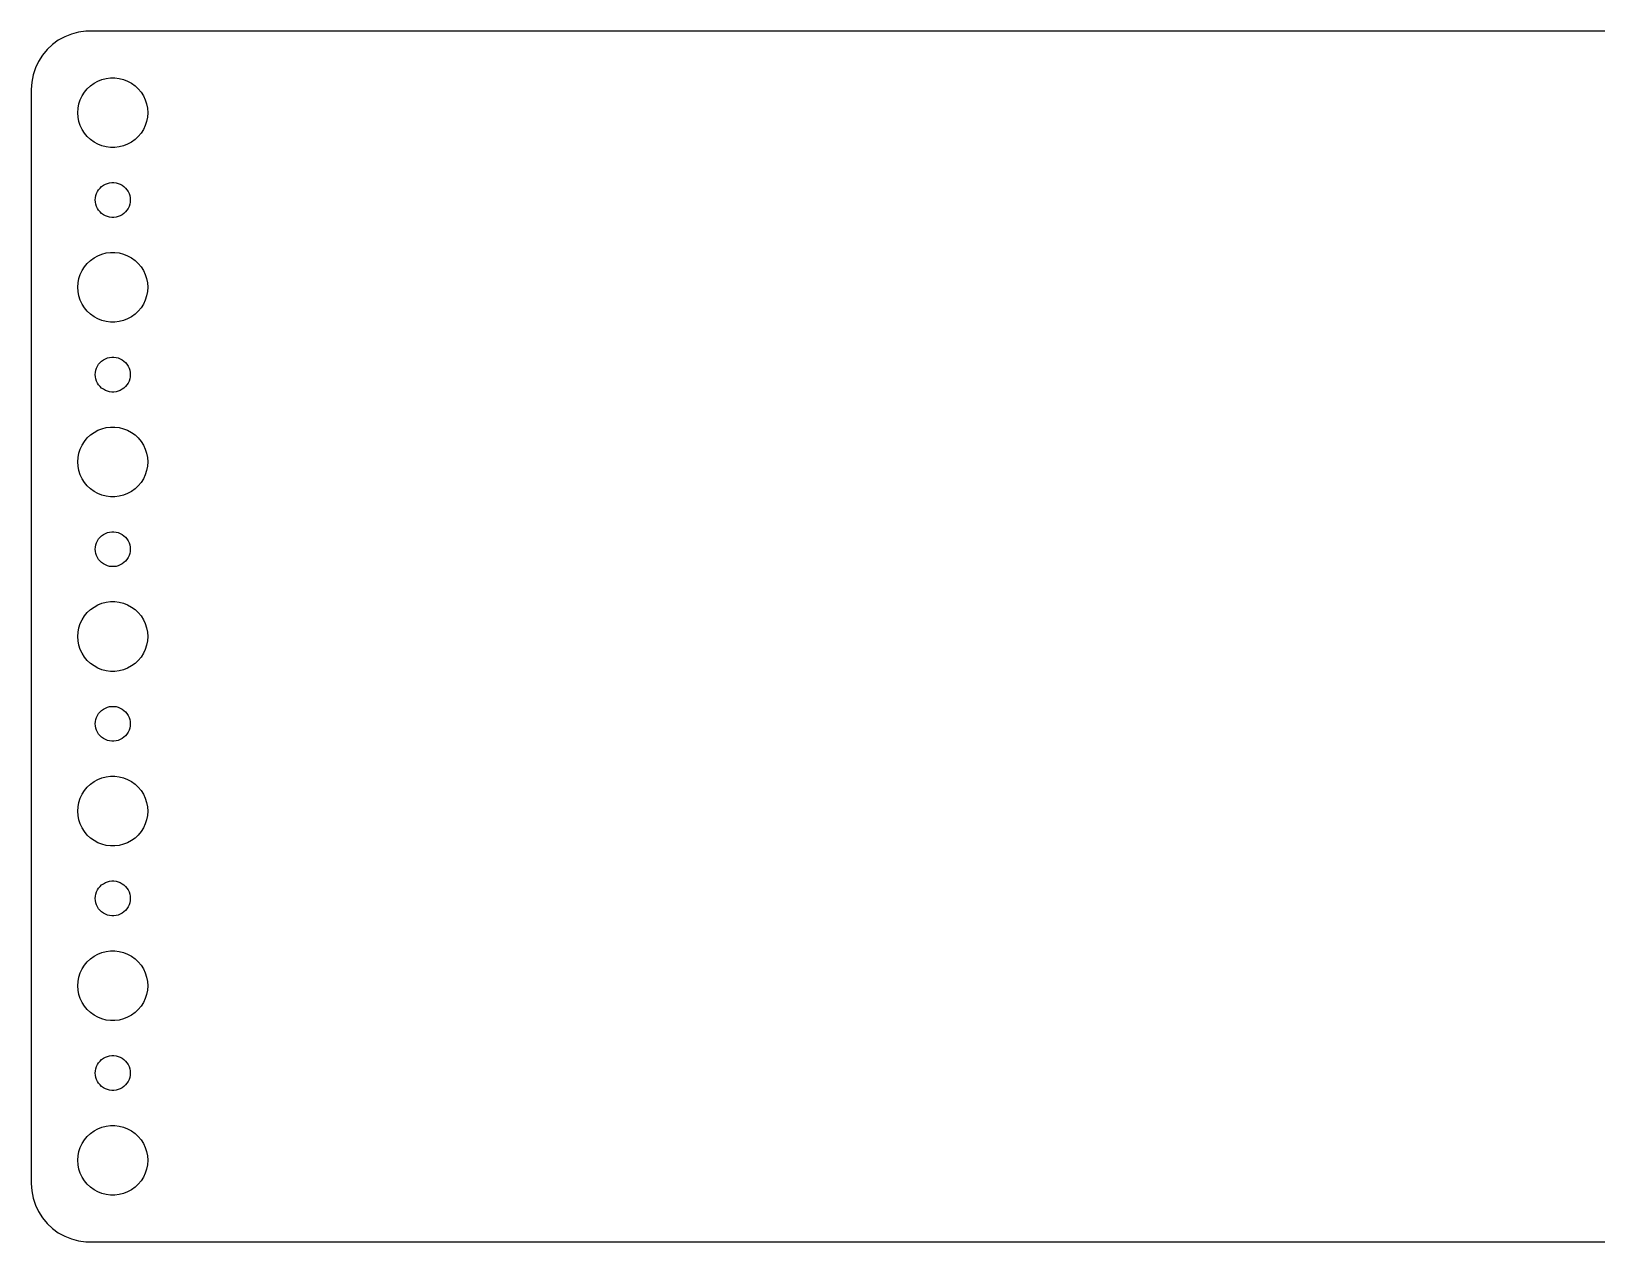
# Model space of a CAD drawing. Header units: metres. Extents: x -134 to 134, y 518 to 1078.
# Drawn here: x -134.5 to 0, y 860 to 964 of the extents above; entities that cross this region are included whole.
import ezdxf

# ---------------------------------------------------------------- set-up
doc = ezdxf.new("R2010")
doc.units = ezdxf.units.M

msp = doc.modelspace()

# ---------------------------------------------------------------- linework, layer by layer
for p, q in [((-132.179, 963.222), (-132.687, 962.853)), ((-131.629, 963.524), (-132.179, 963.222)), ((-131.045, 963.755), (-131.629, 963.524)), ((-130.437, 963.911), (-131.045, 963.755)), ((-129.814, 963.99), (-130.437, 963.911)), ((129.814, 963.99), (-129.814, 963.99)), ((-133.545, 961.939), (-133.882, 961.409)), ((-133.145, 962.423), (-133.545, 961.939)), ((-132.687, 962.853), (-133.145, 962.423)), ((-134.149, 960.841), (-134.343, 960.243)), ((-133.882, 961.409), (-134.149, 960.841)), ((-134.461, 959.627), (-134.5, 959)), ((-134.5, 959), (-134.5, 865)), ((-134.343, 960.243), (-134.461, 959.627)), ((-129.927, 958.763), (-129.687, 959.054)), ((-129.687, 959.054), (-129.412, 959.312)), ((-129.412, 959.312), (-129.107, 959.533)), ((-129.107, 959.533), (-128.777, 959.714)), ((-128.777, 959.714), (-128.427, 959.853)), ((-128.427, 959.853), (-128.062, 959.947)), ((-128.062, 959.947), (-127.688, 959.994)), ((-127.688, 959.994), (-127.312, 959.994)), ((-127.312, 959.994), (-126.938, 959.947)), ((-126.938, 959.947), (-126.573, 959.853)), ((-126.573, 959.853), (-126.223, 959.714)), ((-126.223, 959.714), (-125.893, 959.533)), ((-125.893, 959.533), (-125.588, 959.312)), ((-125.588, 959.312), (-125.313, 959.054)), ((-125.313, 959.054), (-125.073, 958.763)), ((-130.476, 957.376), (-130.406, 957.746)), ((-130.406, 957.746), (-130.289, 958.104)), ((-130.289, 958.104), (-130.129, 958.445)), ((-130.129, 958.445), (-129.927, 958.763)), ((-125.073, 958.763), (-124.871, 958.445)), ((-124.871, 958.445), (-124.711, 958.104)), ((-124.711, 958.104), (-124.594, 957.746)), ((-124.594, 957.746), (-124.524, 957.376)), ((-130.5, 957), (-130.476, 957.376)), ((-130.476, 956.624), (-130.5, 957)), ((-130.406, 956.254), (-130.476, 956.624)), ((-124.524, 956.624), (-124.594, 956.254)), ((-124.524, 957.376), (-124.5, 957)), ((-124.5, 957), (-124.524, 956.624)), ((-130.289, 955.896), (-130.406, 956.254)), ((-130.129, 955.555), (-130.289, 955.896)), ((-129.927, 955.237), (-130.129, 955.555)), ((-129.687, 954.946), (-129.927, 955.237)), ((-125.073, 955.237), (-125.313, 954.946)), ((-124.871, 955.555), (-125.073, 955.237)), ((-124.711, 955.896), (-124.871, 955.555)), ((-124.594, 956.254), (-124.711, 955.896)), ((-129.412, 954.688), (-129.687, 954.946)), ((-129.107, 954.467), (-129.412, 954.688)), ((-128.777, 954.286), (-129.107, 954.467)), ((-128.427, 954.147), (-128.777, 954.286)), ((-128.062, 954.053), (-128.427, 954.147)), ((-127.688, 954.006), (-128.062, 954.053)), ((-127.312, 954.006), (-127.688, 954.006)), ((-126.938, 954.053), (-127.312, 954.006)), ((-126.573, 954.147), (-126.938, 954.053)), ((-126.223, 954.286), (-126.573, 954.147)), ((-125.893, 954.467), (-126.223, 954.286)), ((-125.588, 954.688), (-125.893, 954.467)), ((-125.313, 954.946), (-125.588, 954.688)), ((-128.139, 950.857), (-127.964, 950.927)), ((-127.964, 950.927), (-127.781, 950.973)), ((-127.781, 950.973), (-127.594, 950.997)), ((-127.594, 950.997), (-127.406, 950.997)), ((-127.406, 950.997), (-127.219, 950.973)), ((-127.219, 950.973), (-127.036, 950.927)), ((-127.036, 950.927), (-126.861, 950.857)), ((-129, 949.5), (-128.988, 949.688)), ((-128.988, 949.688), (-128.953, 949.873)), ((-128.953, 949.873), (-128.895, 950.052)), ((-128.895, 950.052), (-128.814, 950.223)), ((-128.814, 950.223), (-128.714, 950.382)), ((-128.714, 950.382), (-128.593, 950.527)), ((-128.593, 950.527), (-128.456, 950.656)), ((-128.456, 950.656), (-128.304, 950.766)), ((-128.304, 950.766), (-128.139, 950.857)), ((-126.861, 950.857), (-126.696, 950.766)), ((-126.696, 950.766), (-126.544, 950.656)), ((-126.544, 950.656), (-126.407, 950.527)), ((-126.407, 950.527), (-126.286, 950.382)), ((-126.286, 950.382), (-126.186, 950.223)), ((-126.186, 950.223), (-126.105, 950.052)), ((-126.105, 950.052), (-126.047, 949.873)), ((-126.047, 949.873), (-126.012, 949.688)), ((-126.012, 949.688), (-126, 949.5)), ((-128.988, 949.312), (-129, 949.5)), ((-128.953, 949.127), (-128.988, 949.312)), ((-128.895, 948.948), (-128.953, 949.127)), ((-128.814, 948.777), (-128.895, 948.948)), ((-128.714, 948.618), (-128.814, 948.777)), ((-128.593, 948.473), (-128.714, 948.618)), ((-128.456, 948.344), (-128.593, 948.473)), ((-128.304, 948.234), (-128.456, 948.344)), ((-128.139, 948.143), (-128.304, 948.234)), ((-126.696, 948.234), (-126.861, 948.143)), ((-126.544, 948.344), (-126.696, 948.234)), ((-126.407, 948.473), (-126.544, 948.344)), ((-126.286, 948.618), (-126.407, 948.473)), ((-126.186, 948.777), (-126.286, 948.618)), ((-126.105, 948.948), (-126.186, 948.777)), ((-126.047, 949.127), (-126.105, 948.948)), ((-126.012, 949.312), (-126.047, 949.127)), ((-126, 949.5), (-126.012, 949.312)), ((-127.964, 948.073), (-128.139, 948.143)), ((-127.781, 948.027), (-127.964, 948.073)), ((-127.594, 948.003), (-127.781, 948.027)), ((-127.406, 948.003), (-127.594, 948.003)), ((-127.219, 948.027), (-127.406, 948.003)), ((-127.036, 948.073), (-127.219, 948.027)), ((-126.861, 948.143), (-127.036, 948.073)), ((-129.687, 944.054), (-129.412, 944.312)), ((-129.412, 944.312), (-129.107, 944.533)), ((-129.107, 944.533), (-128.777, 944.714)), ((-128.777, 944.714), (-128.427, 944.853)), ((-128.427, 944.853), (-128.062, 944.947)), ((-128.062, 944.947), (-127.688, 944.994)), ((-127.688, 944.994), (-127.312, 944.994)), ((-127.312, 944.994), (-126.938, 944.947)), ((-126.938, 944.947), (-126.573, 944.853)), ((-126.573, 944.853), (-126.223, 944.714)), ((-126.223, 944.714), (-125.893, 944.533)), ((-125.893, 944.533), (-125.588, 944.312)), ((-125.588, 944.312), (-125.313, 944.054)), ((-130.406, 942.746), (-130.289, 943.104)), ((-130.289, 943.104), (-130.129, 943.445)), ((-130.129, 943.445), (-129.927, 943.763)), ((-129.927, 943.763), (-129.687, 944.054)), ((-125.313, 944.054), (-125.073, 943.763)), ((-125.073, 943.763), (-124.871, 943.445)), ((-124.871, 943.445), (-124.711, 943.104)), ((-124.711, 943.104), (-124.594, 942.746)), ((-130.5, 942), (-130.476, 942.376)), ((-130.476, 941.624), (-130.5, 942)), ((-130.476, 942.376), (-130.406, 942.746)), ((-130.406, 941.254), (-130.476, 941.624)), ((-124.594, 942.746), (-124.524, 942.376)), ((-124.524, 941.624), (-124.594, 941.254)), ((-124.524, 942.376), (-124.5, 942)), ((-124.5, 942), (-124.524, 941.624)), ((-130.289, 940.896), (-130.406, 941.254)), ((-130.129, 940.555), (-130.289, 940.896)), ((-129.927, 940.237), (-130.129, 940.555)), ((-129.687, 939.946), (-129.927, 940.237)), ((-125.073, 940.237), (-125.313, 939.946)), ((-124.871, 940.555), (-125.073, 940.237)), ((-124.711, 940.896), (-124.871, 940.555)), ((-124.594, 941.254), (-124.711, 940.896)), ((-129.412, 939.688), (-129.687, 939.946)), ((-129.107, 939.467), (-129.412, 939.688)), ((-128.777, 939.286), (-129.107, 939.467)), ((-128.427, 939.147), (-128.777, 939.286)), ((-128.062, 939.053), (-128.427, 939.147)), ((-127.688, 939.006), (-128.062, 939.053)), ((-127.312, 939.006), (-127.688, 939.006)), ((-126.938, 939.053), (-127.312, 939.006)), ((-126.573, 939.147), (-126.938, 939.053)), ((-126.223, 939.286), (-126.573, 939.147)), ((-125.893, 939.467), (-126.223, 939.286)), ((-125.588, 939.688), (-125.893, 939.467)), ((-125.313, 939.946), (-125.588, 939.688)), ((-128.988, 934.688), (-128.953, 934.873)), ((-128.953, 934.873), (-128.895, 935.052)), ((-128.895, 935.052), (-128.814, 935.223)), ((-128.814, 935.223), (-128.714, 935.382)), ((-128.714, 935.382), (-128.593, 935.527)), ((-128.593, 935.527), (-128.456, 935.656)), ((-128.456, 935.656), (-128.304, 935.766)), ((-128.304, 935.766), (-128.139, 935.857)), ((-128.139, 935.857), (-127.964, 935.927)), ((-127.964, 935.927), (-127.781, 935.973)), ((-127.781, 935.973), (-127.594, 935.997)), ((-127.594, 935.997), (-127.406, 935.997)), ((-127.406, 935.997), (-127.219, 935.973)), ((-127.219, 935.973), (-127.036, 935.927)), ((-127.036, 935.927), (-126.861, 935.857)), ((-126.861, 935.857), (-126.696, 935.766)), ((-126.696, 935.766), (-126.544, 935.656)), ((-126.544, 935.656), (-126.407, 935.527)), ((-126.407, 935.527), (-126.286, 935.382)), ((-126.286, 935.382), (-126.186, 935.223)), ((-126.186, 935.223), (-126.105, 935.052)), ((-126.105, 935.052), (-126.047, 934.873)), ((-126.047, 934.873), (-126.012, 934.688)), ((-129, 934.5), (-128.988, 934.688)), ((-128.988, 934.312), (-129, 934.5)), ((-128.953, 934.127), (-128.988, 934.312)), ((-128.895, 933.948), (-128.953, 934.127)), ((-128.814, 933.777), (-128.895, 933.948)), ((-128.714, 933.618), (-128.814, 933.777)), ((-128.593, 933.473), (-128.714, 933.618)), ((-128.456, 933.344), (-128.593, 933.473)), ((-126.407, 933.473), (-126.544, 933.344)), ((-126.286, 933.618), (-126.407, 933.473)), ((-126.186, 933.777), (-126.286, 933.618)), ((-126.105, 933.948), (-126.186, 933.777)), ((-126.047, 934.127), (-126.105, 933.948)), ((-126.012, 934.312), (-126.047, 934.127)), ((-126.012, 934.688), (-126, 934.5)), ((-126, 934.5), (-126.012, 934.312)), ((-128.304, 933.234), (-128.456, 933.344)), ((-128.139, 933.143), (-128.304, 933.234)), ((-127.964, 933.073), (-128.139, 933.143)), ((-127.781, 933.027), (-127.964, 933.073)), ((-127.594, 933.003), (-127.781, 933.027)), ((-127.406, 933.003), (-127.594, 933.003)), ((-127.219, 933.027), (-127.406, 933.003)), ((-127.036, 933.073), (-127.219, 933.027)), ((-126.861, 933.143), (-127.036, 933.073)), ((-126.696, 933.234), (-126.861, 933.143)), ((-126.544, 933.344), (-126.696, 933.234)), ((-129.412, 929.312), (-129.107, 929.533)), ((-129.107, 929.533), (-128.777, 929.714)), ((-128.777, 929.714), (-128.427, 929.853)), ((-128.427, 929.853), (-128.062, 929.947)), ((-128.062, 929.947), (-127.688, 929.994)), ((-127.688, 929.994), (-127.312, 929.994)), ((-127.312, 929.994), (-126.938, 929.947)), ((-126.938, 929.947), (-126.573, 929.853)), ((-126.573, 929.853), (-126.223, 929.714)), ((-126.223, 929.714), (-125.893, 929.533)), ((-125.893, 929.533), (-125.588, 929.312)), ((-130.406, 927.746), (-130.289, 928.104)), ((-130.289, 928.104), (-130.129, 928.445)), ((-130.129, 928.445), (-129.927, 928.763)), ((-129.927, 928.763), (-129.687, 929.054)), ((-129.687, 929.054), (-129.412, 929.312)), ((-125.588, 929.312), (-125.313, 929.054)), ((-125.313, 929.054), (-125.073, 928.763)), ((-125.073, 928.763), (-124.871, 928.445)), ((-124.871, 928.445), (-124.711, 928.104)), ((-124.711, 928.104), (-124.594, 927.746)), ((-130.5, 927), (-130.476, 927.376)), ((-130.476, 926.624), (-130.5, 927)), ((-130.476, 927.376), (-130.406, 927.746)), ((-124.594, 927.746), (-124.524, 927.376)), ((-124.524, 927.376), (-124.5, 927)), ((-124.5, 927), (-124.524, 926.624)), ((-130.406, 926.254), (-130.476, 926.624)), ((-130.289, 925.896), (-130.406, 926.254)), ((-130.129, 925.555), (-130.289, 925.896)), ((-129.927, 925.237), (-130.129, 925.555)), ((-124.871, 925.555), (-125.073, 925.237)), ((-124.711, 925.896), (-124.871, 925.555)), ((-124.594, 926.254), (-124.711, 925.896)), ((-124.524, 926.624), (-124.594, 926.254)), ((-129.687, 924.946), (-129.927, 925.237)), ((-129.412, 924.688), (-129.687, 924.946)), ((-129.107, 924.467), (-129.412, 924.688)), ((-128.777, 924.286), (-129.107, 924.467)), ((-128.427, 924.147), (-128.777, 924.286)), ((-128.062, 924.053), (-128.427, 924.147)), ((-127.688, 924.006), (-128.062, 924.053)), ((-126.938, 924.053), (-127.312, 924.006)), ((-126.573, 924.147), (-126.938, 924.053)), ((-126.223, 924.286), (-126.573, 924.147)), ((-125.893, 924.467), (-126.223, 924.286)), ((-125.588, 924.688), (-125.893, 924.467)), ((-125.313, 924.946), (-125.588, 924.688)), ((-125.073, 925.237), (-125.313, 924.946)), ((-127.312, 924.006), (-127.688, 924.006)), ((-128.953, 919.873), (-128.895, 920.052)), ((-128.895, 920.052), (-128.814, 920.223)), ((-128.814, 920.223), (-128.714, 920.382)), ((-128.714, 920.382), (-128.593, 920.527)), ((-128.593, 920.527), (-128.456, 920.656)), ((-128.456, 920.656), (-128.304, 920.766)), ((-128.304, 920.766), (-128.139, 920.857)), ((-128.139, 920.857), (-127.964, 920.927)), ((-127.964, 920.927), (-127.781, 920.973)), ((-127.781, 920.973), (-127.594, 920.997)), ((-127.594, 920.997), (-127.406, 920.997)), ((-127.406, 920.997), (-127.219, 920.973)), ((-127.219, 920.973), (-127.036, 920.927)), ((-127.036, 920.927), (-126.861, 920.857)), ((-126.861, 920.857), (-126.696, 920.766)), ((-126.696, 920.766), (-126.544, 920.656)), ((-126.544, 920.656), (-126.407, 920.527)), ((-126.407, 920.527), (-126.286, 920.382)), ((-126.286, 920.382), (-126.186, 920.223)), ((-126.186, 920.223), (-126.105, 920.052)), ((-126.105, 920.052), (-126.047, 919.873)), ((-129, 919.5), (-128.988, 919.688)), ((-128.988, 919.312), (-129, 919.5)), ((-128.988, 919.688), (-128.953, 919.873)), ((-128.953, 919.127), (-128.988, 919.312)), ((-128.895, 918.948), (-128.953, 919.127)), ((-128.814, 918.777), (-128.895, 918.948)), ((-128.714, 918.618), (-128.814, 918.777)), ((-126.186, 918.777), (-126.286, 918.618)), ((-126.105, 918.948), (-126.186, 918.777)), ((-126.047, 919.127), (-126.105, 918.948)), ((-126.047, 919.873), (-126.012, 919.688)), ((-126.012, 919.312), (-126.047, 919.127)), ((-126.012, 919.688), (-126, 919.5)), ((-126, 919.5), (-126.012, 919.312)), ((-128.593, 918.473), (-128.714, 918.618)), ((-128.456, 918.344), (-128.593, 918.473)), ((-128.304, 918.234), (-128.456, 918.344)), ((-128.139, 918.143), (-128.304, 918.234)), ((-127.964, 918.073), (-128.139, 918.143)), ((-127.781, 918.027), (-127.964, 918.073)), ((-127.594, 918.003), (-127.781, 918.027)), ((-127.406, 918.003), (-127.594, 918.003)), ((-127.219, 918.027), (-127.406, 918.003)), ((-127.036, 918.073), (-127.219, 918.027)), ((-126.861, 918.143), (-127.036, 918.073)), ((-126.696, 918.234), (-126.861, 918.143)), ((-126.544, 918.344), (-126.696, 918.234)), ((-126.407, 918.473), (-126.544, 918.344)), ((-126.286, 918.618), (-126.407, 918.473)), ((-129.107, 914.533), (-128.777, 914.714)), ((-128.777, 914.714), (-128.427, 914.853)), ((-128.427, 914.853), (-128.062, 914.947)), ((-128.062, 914.947), (-127.688, 914.994)), ((-127.688, 914.994), (-127.312, 914.994)), ((-127.312, 914.994), (-126.938, 914.947)), ((-126.938, 914.947), (-126.573, 914.853)), ((-126.573, 914.853), (-126.223, 914.714)), ((-126.223, 914.714), (-125.893, 914.533)), ((-130.289, 913.104), (-130.129, 913.445)), ((-130.129, 913.445), (-129.927, 913.763)), ((-129.927, 913.763), (-129.687, 914.054)), ((-129.687, 914.054), (-129.412, 914.312)), ((-129.412, 914.312), (-129.107, 914.533)), ((-125.893, 914.533), (-125.588, 914.312)), ((-125.588, 914.312), (-125.313, 914.054)), ((-125.313, 914.054), (-125.073, 913.763)), ((-125.073, 913.763), (-124.871, 913.445)), ((-124.871, 913.445), (-124.711, 913.104)), ((-130.5, 912), (-130.476, 912.376)), ((-130.476, 911.624), (-130.5, 912)), ((-130.476, 912.376), (-130.406, 912.746)), ((-130.406, 912.746), (-130.289, 913.104)), ((-124.711, 913.104), (-124.594, 912.746)), ((-124.594, 912.746), (-124.524, 912.376)), ((-124.524, 912.376), (-124.5, 912)), ((-124.5, 912), (-124.524, 911.624)), ((-130.406, 911.254), (-130.476, 911.624)), ((-130.289, 910.896), (-130.406, 911.254)), ((-130.129, 910.555), (-130.289, 910.896)), ((-124.711, 910.896), (-124.871, 910.555)), ((-124.594, 911.254), (-124.711, 910.896)), ((-124.524, 911.624), (-124.594, 911.254)), ((-129.927, 910.237), (-130.129, 910.555)), ((-129.687, 909.946), (-129.927, 910.237)), ((-129.412, 909.688), (-129.687, 909.946)), ((-129.107, 909.467), (-129.412, 909.688)), ((-128.777, 909.286), (-129.107, 909.467)), ((-128.427, 909.147), (-128.777, 909.286)), ((-126.223, 909.286), (-126.573, 909.147)), ((-125.893, 909.467), (-126.223, 909.286)), ((-125.588, 909.688), (-125.893, 909.467)), ((-125.313, 909.946), (-125.588, 909.688)), ((-125.073, 910.237), (-125.313, 909.946)), ((-124.871, 910.555), (-125.073, 910.237)), ((-128.062, 909.053), (-128.427, 909.147)), ((-127.688, 909.006), (-128.062, 909.053)), ((-127.312, 909.006), (-127.688, 909.006)), ((-126.938, 909.053), (-127.312, 909.006)), ((-126.573, 909.147), (-126.938, 909.053)), ((-128.895, 905.052), (-128.814, 905.223)), ((-128.814, 905.223), (-128.714, 905.382)), ((-128.714, 905.382), (-128.593, 905.527)), ((-128.593, 905.527), (-128.456, 905.656)), ((-128.456, 905.656), (-128.304, 905.766)), ((-128.304, 905.766), (-128.139, 905.857)), ((-128.139, 905.857), (-127.964, 905.927)), ((-127.964, 905.927), (-127.781, 905.973)), ((-127.781, 905.973), (-127.594, 905.997)), ((-127.594, 905.997), (-127.406, 905.997)), ((-127.406, 905.997), (-127.219, 905.973)), ((-127.219, 905.973), (-127.036, 905.927)), ((-127.036, 905.927), (-126.861, 905.857)), ((-126.861, 905.857), (-126.696, 905.766)), ((-126.696, 905.766), (-126.544, 905.656)), ((-126.544, 905.656), (-126.407, 905.527)), ((-126.407, 905.527), (-126.286, 905.382)), ((-126.286, 905.382), (-126.186, 905.223)), ((-126.186, 905.223), (-126.105, 905.052)), ((-129, 904.5), (-128.988, 904.688)), ((-128.988, 904.312), (-129, 904.5)), ((-128.988, 904.688), (-128.953, 904.873)), ((-128.953, 904.127), (-128.988, 904.312)), ((-128.953, 904.873), (-128.895, 905.052)), ((-128.895, 903.948), (-128.953, 904.127)), ((-128.814, 903.777), (-128.895, 903.948)), ((-126.105, 903.948), (-126.186, 903.777)), ((-126.105, 905.052), (-126.047, 904.873)), ((-126.047, 904.127), (-126.105, 903.948)), ((-126.047, 904.873), (-126.012, 904.688)), ((-126.012, 904.312), (-126.047, 904.127)), ((-126.012, 904.688), (-126, 904.5)), ((-126, 904.5), (-126.012, 904.312)), ((-128.714, 903.618), (-128.814, 903.777)), ((-128.593, 903.473), (-128.714, 903.618)), ((-128.456, 903.344), (-128.593, 903.473)), ((-128.304, 903.234), (-128.456, 903.344)), ((-128.139, 903.143), (-128.304, 903.234)), ((-127.964, 903.073), (-128.139, 903.143)), ((-127.781, 903.027), (-127.964, 903.073)), ((-127.594, 903.003), (-127.781, 903.027)), ((-127.406, 903.003), (-127.594, 903.003)), ((-127.219, 903.027), (-127.406, 903.003)), ((-127.036, 903.073), (-127.219, 903.027)), ((-126.861, 903.143), (-127.036, 903.073)), ((-126.696, 903.234), (-126.861, 903.143)), ((-126.544, 903.344), (-126.696, 903.234)), ((-126.407, 903.473), (-126.544, 903.344)), ((-126.286, 903.618), (-126.407, 903.473)), ((-126.186, 903.777), (-126.286, 903.618)), ((-128.777, 899.714), (-128.427, 899.853)), ((-128.427, 899.853), (-128.062, 899.947)), ((-128.062, 899.947), (-127.688, 899.994)), ((-127.688, 899.994), (-127.312, 899.994)), ((-127.312, 899.994), (-126.938, 899.947)), ((-126.938, 899.947), (-126.573, 899.853)), ((-126.573, 899.853), (-126.223, 899.714)), ((-130.129, 898.445), (-129.927, 898.763)), ((-129.927, 898.763), (-129.687, 899.054)), ((-129.687, 899.054), (-129.412, 899.312)), ((-129.412, 899.312), (-129.107, 899.533)), ((-129.107, 899.533), (-128.777, 899.714)), ((-126.223, 899.714), (-125.893, 899.533)), ((-125.893, 899.533), (-125.588, 899.312)), ((-125.588, 899.312), (-125.313, 899.054)), ((-125.313, 899.054), (-125.073, 898.763)), ((-125.073, 898.763), (-124.871, 898.445)), ((-130.5, 897), (-130.476, 897.376)), ((-130.476, 897.376), (-130.406, 897.746)), ((-130.406, 897.746), (-130.289, 898.104)), ((-130.289, 898.104), (-130.129, 898.445)), ((-124.871, 898.445), (-124.711, 898.104)), ((-124.711, 898.104), (-124.594, 897.746)), ((-124.594, 897.746), (-124.524, 897.376)), ((-124.524, 897.376), (-124.5, 897)), ((-130.476, 896.624), (-130.5, 897)), ((-130.406, 896.254), (-130.476, 896.624)), ((-130.289, 895.896), (-130.406, 896.254)), ((-130.129, 895.555), (-130.289, 895.896)), ((-124.711, 895.896), (-124.871, 895.555)), ((-124.594, 896.254), (-124.711, 895.896)), ((-124.524, 896.624), (-124.594, 896.254)), ((-124.5, 897), (-124.524, 896.624)), ((-129.927, 895.237), (-130.129, 895.555)), ((-129.687, 894.946), (-129.927, 895.237)), ((-129.412, 894.688), (-129.687, 894.946)), ((-129.107, 894.467), (-129.412, 894.688)), ((-128.777, 894.286), (-129.107, 894.467)), ((-125.893, 894.467), (-126.223, 894.286)), ((-125.588, 894.688), (-125.893, 894.467)), ((-125.313, 894.946), (-125.588, 894.688)), ((-125.073, 895.237), (-125.313, 894.946)), ((-124.871, 895.555), (-125.073, 895.237)), ((-128.427, 894.147), (-128.777, 894.286)), ((-128.062, 894.053), (-128.427, 894.147)), ((-127.688, 894.006), (-128.062, 894.053)), ((-127.312, 894.006), (-127.688, 894.006)), ((-126.938, 894.053), (-127.312, 894.006)), ((-126.573, 894.147), (-126.938, 894.053)), ((-126.223, 894.286), (-126.573, 894.147)), ((-128.714, 890.382), (-128.593, 890.527)), ((-128.593, 890.527), (-128.456, 890.656)), ((-128.456, 890.656), (-128.304, 890.766)), ((-128.304, 890.766), (-128.139, 890.857)), ((-128.139, 890.857), (-127.964, 890.927)), ((-127.964, 890.927), (-127.781, 890.973)), ((-127.781, 890.973), (-127.594, 890.997)), ((-127.594, 890.997), (-127.406, 890.997)), ((-127.406, 890.997), (-127.219, 890.973)), ((-127.219, 890.973), (-127.036, 890.927)), ((-127.036, 890.927), (-126.861, 890.857)), ((-126.861, 890.857), (-126.696, 890.766)), ((-126.696, 890.766), (-126.544, 890.656)), ((-126.544, 890.656), (-126.407, 890.527)), ((-126.407, 890.527), (-126.286, 890.382)), ((-129, 889.5), (-128.988, 889.688)), ((-128.988, 889.312), (-129, 889.5)), ((-128.988, 889.688), (-128.953, 889.873)), ((-128.953, 889.127), (-128.988, 889.312)), ((-128.953, 889.873), (-128.895, 890.052)), ((-128.895, 888.948), (-128.953, 889.127)), ((-128.895, 890.052), (-128.814, 890.223)), ((-128.814, 890.223), (-128.714, 890.382)), ((-126.286, 890.382), (-126.186, 890.223)), ((-126.186, 890.223), (-126.105, 890.052)), ((-126.105, 890.052), (-126.047, 889.873)), ((-126.047, 889.127), (-126.105, 888.948)), ((-126.047, 889.873), (-126.012, 889.688)), ((-126.012, 889.312), (-126.047, 889.127)), ((-126.012, 889.688), (-126, 889.5)), ((-126, 889.5), (-126.012, 889.312)), ((-128.814, 888.777), (-128.895, 888.948)), ((-128.714, 888.618), (-128.814, 888.777)), ((-128.593, 888.473), (-128.714, 888.618)), ((-128.456, 888.344), (-128.593, 888.473)), ((-128.304, 888.234), (-128.456, 888.344)), ((-128.139, 888.143), (-128.304, 888.234)), ((-127.964, 888.073), (-128.139, 888.143)), ((-127.781, 888.027), (-127.964, 888.073)), ((-127.594, 888.003), (-127.781, 888.027)), ((-127.406, 888.003), (-127.594, 888.003)), ((-127.219, 888.027), (-127.406, 888.003)), ((-127.036, 888.073), (-127.219, 888.027)), ((-126.861, 888.143), (-127.036, 888.073)), ((-126.696, 888.234), (-126.861, 888.143)), ((-126.544, 888.344), (-126.696, 888.234)), ((-126.407, 888.473), (-126.544, 888.344)), ((-126.286, 888.618), (-126.407, 888.473)), ((-126.186, 888.777), (-126.286, 888.618)), ((-126.105, 888.948), (-126.186, 888.777)), ((-130.129, 883.445), (-129.927, 883.763)), ((-129.927, 883.763), (-129.687, 884.054)), ((-129.687, 884.054), (-129.412, 884.312)), ((-129.412, 884.312), (-129.107, 884.533)), ((-129.107, 884.533), (-128.777, 884.714)), ((-128.777, 884.714), (-128.427, 884.853)), ((-128.427, 884.853), (-128.062, 884.947)), ((-128.062, 884.947), (-127.688, 884.994)), ((-127.688, 884.994), (-127.312, 884.994)), ((-127.312, 884.994), (-126.938, 884.947)), ((-126.938, 884.947), (-126.573, 884.853)), ((-126.573, 884.853), (-126.223, 884.714)), ((-126.223, 884.714), (-125.893, 884.533)), ((-125.893, 884.533), (-125.588, 884.312)), ((-125.588, 884.312), (-125.313, 884.054)), ((-125.313, 884.054), (-125.073, 883.763)), ((-125.073, 883.763), (-124.871, 883.445)), ((-130.5, 882), (-130.476, 882.376)), ((-130.476, 882.376), (-130.406, 882.746)), ((-130.406, 882.746), (-130.289, 883.104)), ((-130.289, 883.104), (-130.129, 883.445)), ((-124.871, 883.445), (-124.711, 883.104)), ((-124.711, 883.104), (-124.594, 882.746)), ((-124.594, 882.746), (-124.524, 882.376)), ((-124.524, 882.376), (-124.5, 882)), ((-130.476, 881.624), (-130.5, 882)), ((-130.406, 881.254), (-130.476, 881.624)), ((-130.289, 880.896), (-130.406, 881.254)), ((-124.594, 881.254), (-124.711, 880.896)), ((-124.524, 881.624), (-124.594, 881.254)), ((-124.5, 882), (-124.524, 881.624)), ((-130.129, 880.555), (-130.289, 880.896)), ((-129.927, 880.237), (-130.129, 880.555)), ((-129.687, 879.946), (-129.927, 880.237)), ((-129.412, 879.688), (-129.687, 879.946)), ((-129.107, 879.467), (-129.412, 879.688)), ((-125.588, 879.688), (-125.893, 879.467)), ((-125.313, 879.946), (-125.588, 879.688)), ((-125.073, 880.237), (-125.313, 879.946)), ((-124.871, 880.555), (-125.073, 880.237)), ((-124.711, 880.896), (-124.871, 880.555)), ((-128.777, 879.286), (-129.107, 879.467)), ((-128.427, 879.147), (-128.777, 879.286)), ((-128.062, 879.053), (-128.427, 879.147)), ((-127.688, 879.006), (-128.062, 879.053)), ((-127.312, 879.006), (-127.688, 879.006)), ((-126.938, 879.053), (-127.312, 879.006)), ((-126.573, 879.147), (-126.938, 879.053)), ((-126.223, 879.286), (-126.573, 879.147)), ((-125.893, 879.467), (-126.223, 879.286)), ((-128.593, 875.527), (-128.456, 875.656)), ((-128.456, 875.656), (-128.304, 875.766)), ((-128.304, 875.766), (-128.139, 875.857)), ((-128.139, 875.857), (-127.964, 875.927)), ((-127.964, 875.927), (-127.781, 875.973)), ((-127.781, 875.973), (-127.594, 875.997)), ((-127.594, 875.997), (-127.406, 875.997)), ((-127.406, 875.997), (-127.219, 875.973)), ((-127.219, 875.973), (-127.036, 875.927)), ((-127.036, 875.927), (-126.861, 875.857)), ((-126.861, 875.857), (-126.696, 875.766)), ((-126.696, 875.766), (-126.544, 875.656)), ((-126.544, 875.656), (-126.407, 875.527)), ((-129, 874.5), (-128.988, 874.688)), ((-128.988, 874.312), (-129, 874.5)), ((-128.988, 874.688), (-128.953, 874.873)), ((-128.953, 874.127), (-128.988, 874.312)), ((-128.953, 874.873), (-128.895, 875.052)), ((-128.895, 875.052), (-128.814, 875.223)), ((-128.814, 875.223), (-128.714, 875.382)), ((-128.714, 875.382), (-128.593, 875.527)), ((-126.407, 875.527), (-126.286, 875.382)), ((-126.286, 875.382), (-126.186, 875.223)), ((-126.186, 875.223), (-126.105, 875.052)), ((-126.105, 875.052), (-126.047, 874.873)), ((-126.047, 874.873), (-126.012, 874.688)), ((-126.012, 874.312), (-126.047, 874.127)), ((-126.012, 874.688), (-126, 874.5)), ((-126, 874.5), (-126.012, 874.312)), ((-128.895, 873.948), (-128.953, 874.127)), ((-128.814, 873.777), (-128.895, 873.948)), ((-128.714, 873.618), (-128.814, 873.777)), ((-128.593, 873.473), (-128.714, 873.618)), ((-128.456, 873.344), (-128.593, 873.473)), ((-128.304, 873.234), (-128.456, 873.344)), ((-128.139, 873.143), (-128.304, 873.234)), ((-127.964, 873.073), (-128.139, 873.143)), ((-127.781, 873.027), (-127.964, 873.073)), ((-127.594, 873.003), (-127.781, 873.027)), ((-127.406, 873.003), (-127.594, 873.003)), ((-127.219, 873.027), (-127.406, 873.003)), ((-127.036, 873.073), (-127.219, 873.027)), ((-126.861, 873.143), (-127.036, 873.073)), ((-126.696, 873.234), (-126.861, 873.143)), ((-126.544, 873.344), (-126.696, 873.234)), ((-126.407, 873.473), (-126.544, 873.344)), ((-126.286, 873.618), (-126.407, 873.473)), ((-126.186, 873.777), (-126.286, 873.618)), ((-126.105, 873.948), (-126.186, 873.777)), ((-126.047, 874.127), (-126.105, 873.948)), ((-129.927, 868.763), (-129.687, 869.054)), ((-129.687, 869.054), (-129.412, 869.312)), ((-129.412, 869.312), (-129.107, 869.533)), ((-129.107, 869.533), (-128.777, 869.714)), ((-128.777, 869.714), (-128.427, 869.853)), ((-128.427, 869.853), (-128.062, 869.947)), ((-128.062, 869.947), (-127.688, 869.994)), ((-127.688, 869.994), (-127.312, 869.994)), ((-127.312, 869.994), (-126.938, 869.947)), ((-126.938, 869.947), (-126.573, 869.853)), ((-126.573, 869.853), (-126.223, 869.714)), ((-126.223, 869.714), (-125.893, 869.533)), ((-125.893, 869.533), (-125.588, 869.312)), ((-125.588, 869.312), (-125.313, 869.054)), ((-125.313, 869.054), (-125.073, 868.763)), ((-130.476, 867.376), (-130.406, 867.746)), ((-130.406, 867.746), (-130.289, 868.104)), ((-130.289, 868.104), (-130.129, 868.445)), ((-130.129, 868.445), (-129.927, 868.763)), ((-125.073, 868.763), (-124.871, 868.445)), ((-124.871, 868.445), (-124.711, 868.104)), ((-124.711, 868.104), (-124.594, 867.746)), ((-124.594, 867.746), (-124.524, 867.376)), ((-130.5, 867), (-130.476, 867.376)), ((-130.476, 866.624), (-130.5, 867)), ((-130.406, 866.254), (-130.476, 866.624)), ((-130.289, 865.896), (-130.406, 866.254)), ((-124.594, 866.254), (-124.711, 865.896)), ((-124.524, 866.624), (-124.594, 866.254)), ((-124.524, 867.376), (-124.5, 867)), ((-124.5, 867), (-124.524, 866.624)), ((-134.5, 865), (-134.461, 864.373)), ((-130.129, 865.555), (-130.289, 865.896)), ((-129.927, 865.237), (-130.129, 865.555)), ((-129.687, 864.946), (-129.927, 865.237)), ((-129.412, 864.688), (-129.687, 864.946)), ((-125.313, 864.946), (-125.588, 864.688)), ((-125.073, 865.237), (-125.313, 864.946)), ((-124.871, 865.555), (-125.073, 865.237)), ((-124.711, 865.896), (-124.871, 865.555)), ((-134.461, 864.373), (-134.343, 863.757)), ((-134.343, 863.757), (-134.149, 863.159)), ((-129.107, 864.467), (-129.412, 864.688)), ((-128.777, 864.286), (-129.107, 864.467)), ((-128.427, 864.147), (-128.777, 864.286)), ((-128.062, 864.053), (-128.427, 864.147)), ((-127.688, 864.006), (-128.062, 864.053)), ((-127.312, 864.006), (-127.688, 864.006)), ((-126.938, 864.053), (-127.312, 864.006)), ((-126.573, 864.147), (-126.938, 864.053)), ((-126.223, 864.286), (-126.573, 864.147)), ((-125.893, 864.467), (-126.223, 864.286)), ((-125.588, 864.688), (-125.893, 864.467)), ((-134.149, 863.159), (-133.882, 862.591)), ((-133.882, 862.591), (-133.545, 862.061)), ((-133.545, 862.061), (-133.145, 861.577)), ((-133.145, 861.577), (-132.687, 861.147)), ((-132.687, 861.147), (-132.179, 860.778)), ((-132.179, 860.778), (-131.629, 860.476)), ((-131.629, 860.476), (-131.045, 860.245)), ((-131.045, 860.245), (-130.437, 860.089)), ((-130.437, 860.089), (-129.814, 860.01)), ((-129.814, 860.01), (129.814, 860.01))]:
    msp.add_line(p, q)

doc.saveas('drawing.dxf')
